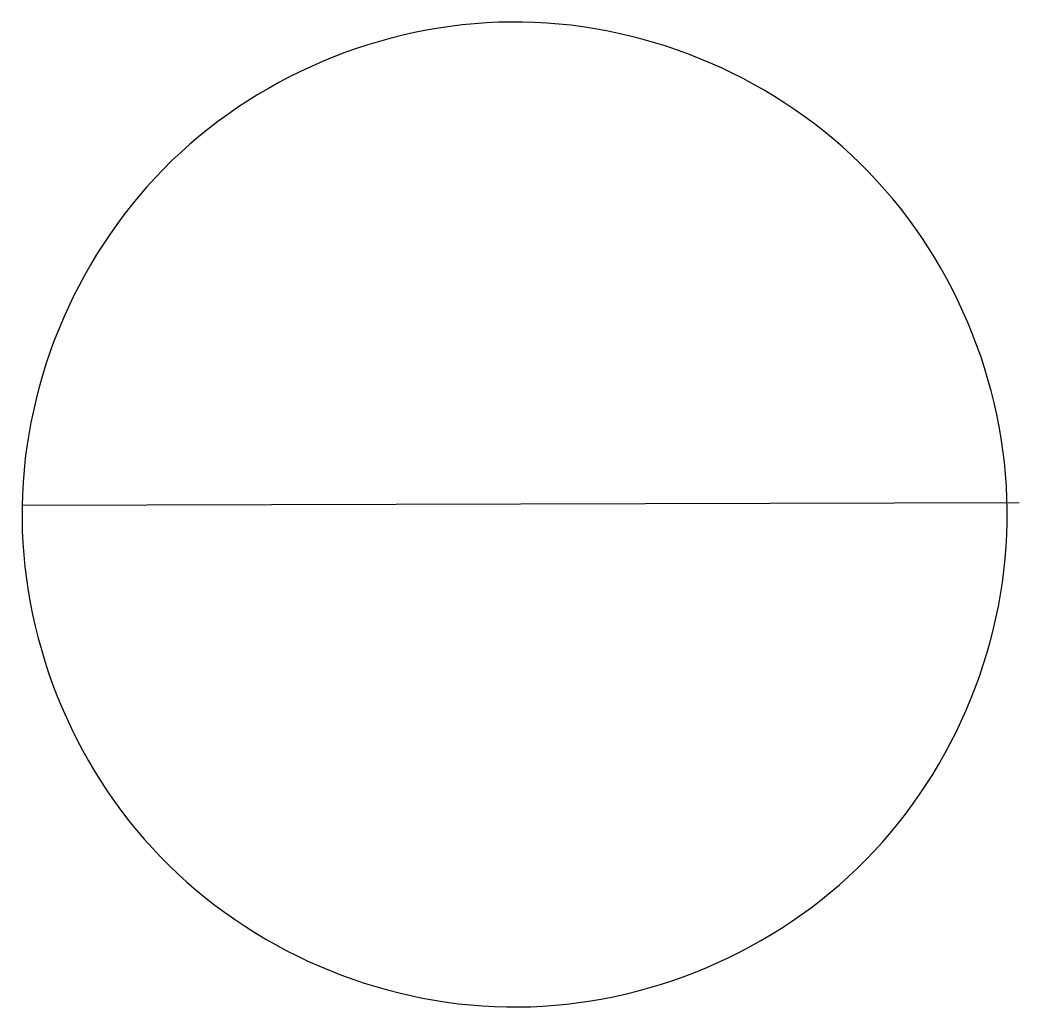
# Model space of a CAD drawing. Extents: x 108 to 506, y 424 to 818.
import ezdxf

# ---------------------------------------------------------------- set-up
doc = ezdxf.new("R2010")
doc.units = 0
doc.layers.add('Capa_1', color=7, linetype='CONTINUOUS')

msp = doc.modelspace()

# ---------------------------------------------------------------- linework, layer by layer
at = {"layer": 'Capa_1', "color": 7}
msp.add_lwpolyline([(109.203591, 625.084571), (506.227266, 626.086624)], dxfattribs=at)
msp.add_lwpolyline([(109.212395, 624.525284)], close=True, dxfattribs=at)
for points in [[(308.551521, 817.502533), (257.197439, 818.335303), (205.816754, 798.022369), (168.915067, 762.298396)], [(446.324655, 757.799861), (410.600665, 794.701545), (359.905635, 816.669764), (308.551521, 817.502533)], [(168.915067, 762.298396), (132.013383, 726.574425), (110.045166, 675.879381), (109.212395, 624.525284)], [(501.528784, 618.163393), (502.361546, 669.517489), (482.048617, 720.898174), (446.324655, 757.799861)], [(109.212395, 624.525284), (108.379624, 573.171188), (128.692559, 521.790491), (164.416533, 484.888819)], [(441.826101, 480.390293), (478.727802, 516.114255), (500.696022, 566.809296), (501.528784, 618.163393)], [(164.416533, 484.888819), (200.140503, 447.987118), (250.835547, 426.018926), (302.189641, 425.186135)], [(302.189641, 425.186135), (353.543726, 424.353373), (404.924428, 444.666302), (441.826101, 480.390293)]]:
    msp.add_open_spline(points, degree=3, dxfattribs=at)

doc.saveas('drawing.dxf')
